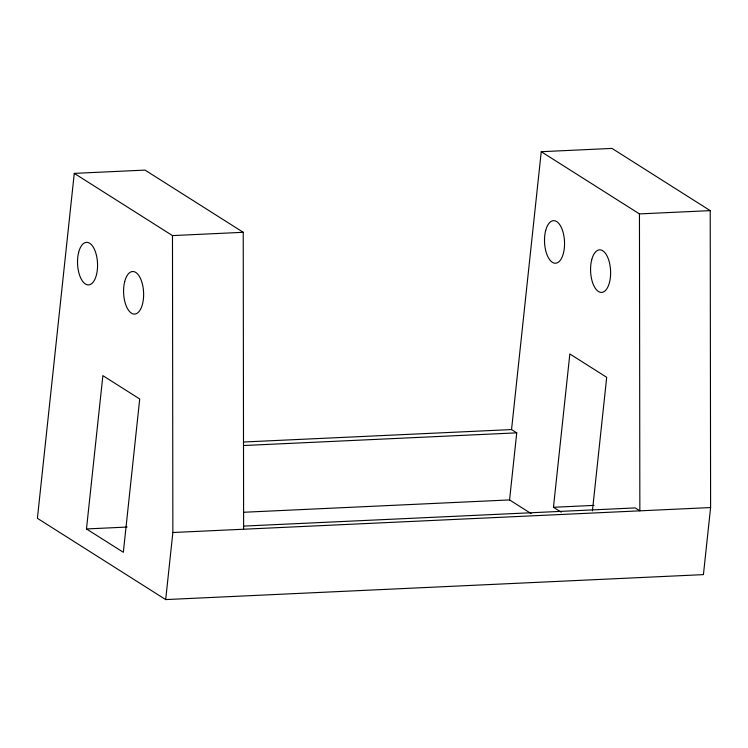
<?xml version="1.0" encoding="UTF-8"?>
<svg xmlns="http://www.w3.org/2000/svg" width="748" height="748" viewBox="0 0 748 748"><rect width="100%" height="100%" fill="white"/><g stroke="black" fill="none" stroke-linecap="round" stroke-linejoin="round"><path stroke-width="1.12" d="M243.614 529.229L243.231 232.301L145.018 170.095L74.267 173.377L37.4 518.317L165.691 599.587L703.429 574.623L710.6 507.555L710.217 210.627L612.004 148.413L541.243 151.704L511.548 429.567L516.737 432.849L509.566 499.926L531.108 513.577M86.478 528.948L102.869 375.636L139.717 398.983L123.336 552.295L86.478 528.948L127.076 527.06M165.691 599.587L172.863 532.511L172.479 235.592L74.267 173.377M561.224 512.184L553.464 507.275L569.845 353.963L606.703 377.31L592.425 510.875M172.479 235.592L243.231 232.301M541.243 151.704L639.456 213.909L710.217 210.627M243.511 442.012L511.548 429.567M244.035 445.509L516.737 432.849M243.857 512.258L509.566 499.926M553.464 507.275L594.062 505.386M243.67 526.096L635.239 507.92L639.849 510.837L639.456 213.909M172.863 532.511L710.6 507.555M124.71 281.547A21.299 9.986 87.3 0 0 134.032 314.076A21.299 9.986 87.3 0 0 142.064 282.791A21.299 9.986 87.3 0 0 124.71 281.547M78.643 252.366A21.299 9.986 87.3 0 0 87.974 284.894A21.299 9.986 87.3 0 0 95.996 253.619A21.299 9.986 87.3 0 0 78.643 252.366M545.629 230.693A21.299 9.986 87.3 0 0 554.951 263.221A21.299 9.986 87.3 0 0 562.982 231.936A21.299 9.986 87.3 0 0 545.629 230.693M591.696 259.874A21.299 9.986 87.3 0 0 601.018 292.403A21.299 9.986 87.3 0 0 609.05 261.117A21.299 9.986 87.3 0 0 591.696 259.874"/></g></svg>
